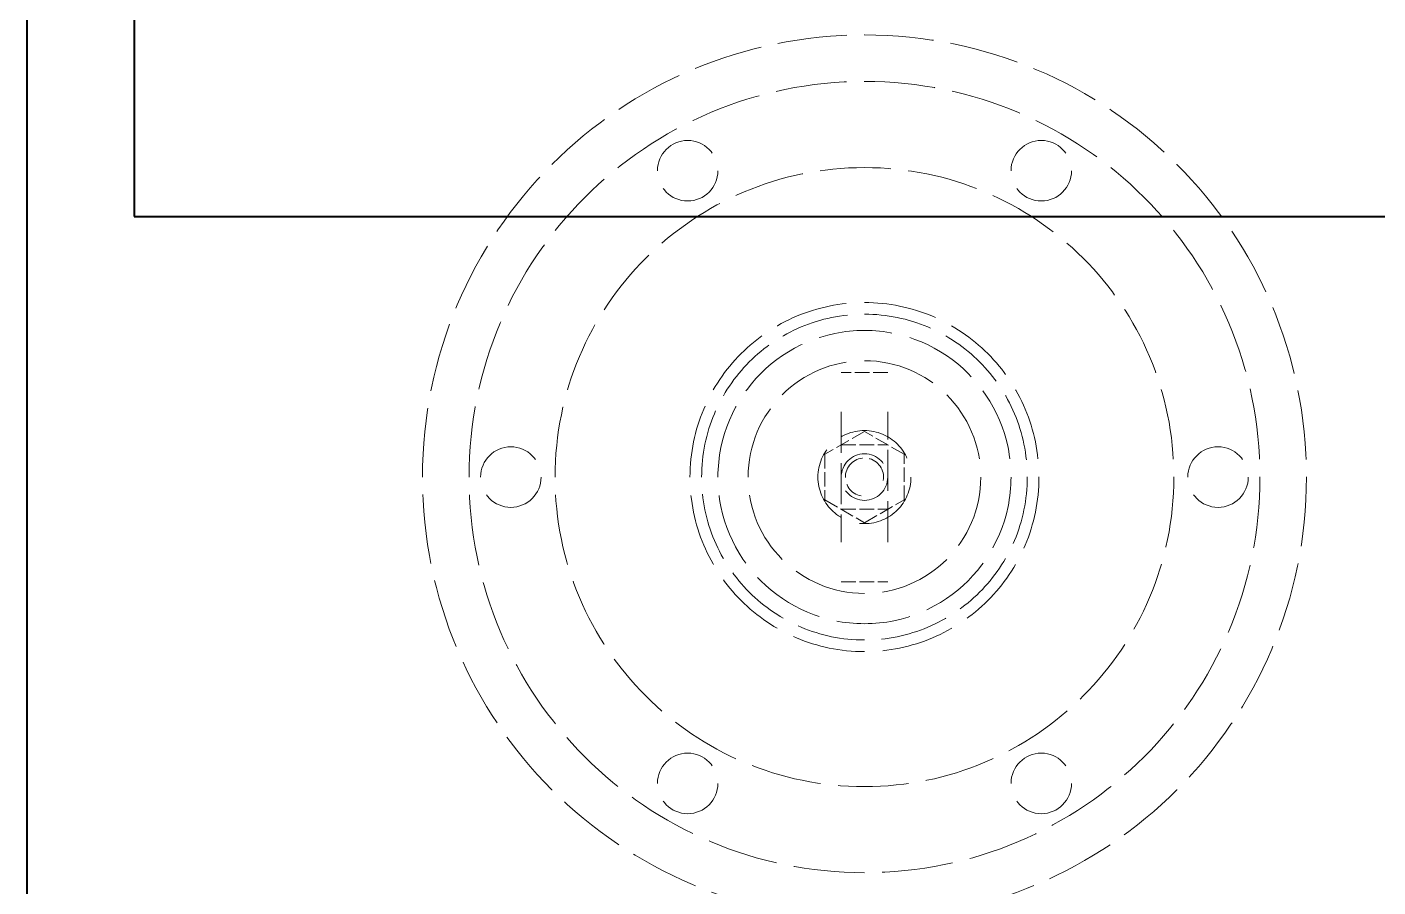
# Model space of a CAD drawing. Header units: millimetres. Extents: x 0 to 5887, y 0 to 4158.
# Drawn here: x 4817 to 5107.4, y 1884.8 to 2069.6 of the extents above; entities that cross this region are included whole.
import ezdxf

# ---------------------------------------------------------------- set-up
doc = ezdxf.new("R2010")
doc.units = ezdxf.units.MM
doc.header["$LTSCALE"] = 7
doc.linetypes.add('DASHED', pattern=[0.2067, 0.1654, -0.0413])
doc.layers.add('가려진 것(ISO)', color=2, linetype='DASHED', lineweight=18)
doc.layers.add('가시적인 것(ISO)', color=3, linetype='Continuous', lineweight=40)

msp = doc.modelspace()

# ---------------------------------------------------------------- linework, layer by layer
at = {"layer": '가려진 것(ISO)', "ltscale": 2.720895}
for p, q in [((5002.0357, 1995.4081), (4992.0357, 1995.4081)), ((4992.0357, 1979.8081), (5002.0357, 1979.8081)), ((4992.0357, 1966.0081), (5002.0357, 1966.0081)), ((4992.0357, 1950.4081), (5002.0357, 1950.4081))]:
    msp.add_line(p, q, dxfattribs=at)
at = {"layer": '가려진 것(ISO)', "ltscale": 7.618686}
for p, q in [((4992.0357, 1986.9081), (4992.0357, 1958.9081)), ((5002.0357, 1958.9081), (5002.0357, 1986.9081))]:
    msp.add_line(p, q, dxfattribs=at)
at = {"layer": '가려진 것(ISO)', "ltscale": 2.670544}
for p, q in [((4997.0357, 1982.7231), (4988.5357, 1977.8156)), ((5005.5357, 1977.8156), (4997.0357, 1982.7231)), ((4988.5357, 1977.8156), (4988.5357, 1968.0006)), ((5005.5357, 1968.0006), (5005.5357, 1977.8156)), ((4988.5357, 1968.0006), (4997.0357, 1963.0932)), ((4997.0357, 1963.0932), (5005.5357, 1968.0006))]:
    msp.add_line(p, q, dxfattribs=at)
at = {"layer": '가려진 것(ISO)', "ltscale": 12.891842}
msp.add_circle((4997.0357, 1972.9081), 95, dxfattribs=at)
at = {"layer": '가려진 것(ISO)', "ltscale": 13.182635}
msp.add_circle((4997.0357, 1972.9081), 85, dxfattribs=at)
at = {"layer": '가려진 것(ISO)', "ltscale": 14.113174}
for centre in [(4959.0357, 2038.7261), (5035.0357, 2038.7261), (4921.0357, 1972.9081), (5073.0357, 1972.9081), (4959.0357, 1907.0902), (5035.0357, 1907.0902)]:
    msp.add_circle(centre, 6.5, dxfattribs=at)
at = {"layer": '가려진 것(ISO)', "ltscale": 13.126239}
msp.add_circle((4997.0357, 1972.9081), 66.5, dxfattribs=at)
at = {"layer": '가려진 것(ISO)', "ltscale": 13.57036}
for radius in [37.5, 25]:
    msp.add_circle((4997.0357, 1972.9081), radius, dxfattribs=at)
at = {"layer": '가려진 것(ISO)', "ltscale": 12.665669}
msp.add_circle((4997.0357, 1972.9081), 35, dxfattribs=at)
at = {"layer": '가려진 것(ISO)', "ltscale": 13.678923}
msp.add_circle((4997.0357, 1972.9081), 31.5, dxfattribs=at)
at = {"layer": '가려진 것(ISO)', "ltscale": 14.475051}
msp.add_circle((4997.0357, 1972.9081), 10, dxfattribs=at)
at = {"layer": '가려진 것(ISO)', "ltscale": 10.856288}
msp.add_circle((4997.0357, 1972.9081), 5, dxfattribs=at)
at = {"layer": '가려진 것(ISO)', "ltscale": 5.260926}
msp.add_arc((4997.0357, 1972.9081), 4.103, 350, 260, dxfattribs=at)
at = {"layer": '가시적인 것(ISO)'}
for p, q in [((4817.0357, 1590.9081), (4817.0357, 2450.9081)), ((4840.0357, 2237.9081), (4840.0357, 2028.9081)), ((4840.0357, 2028.9081), (5150.0357, 2028.9081))]:
    msp.add_line(p, q, dxfattribs=at)

doc.saveas('drawing.dxf')
